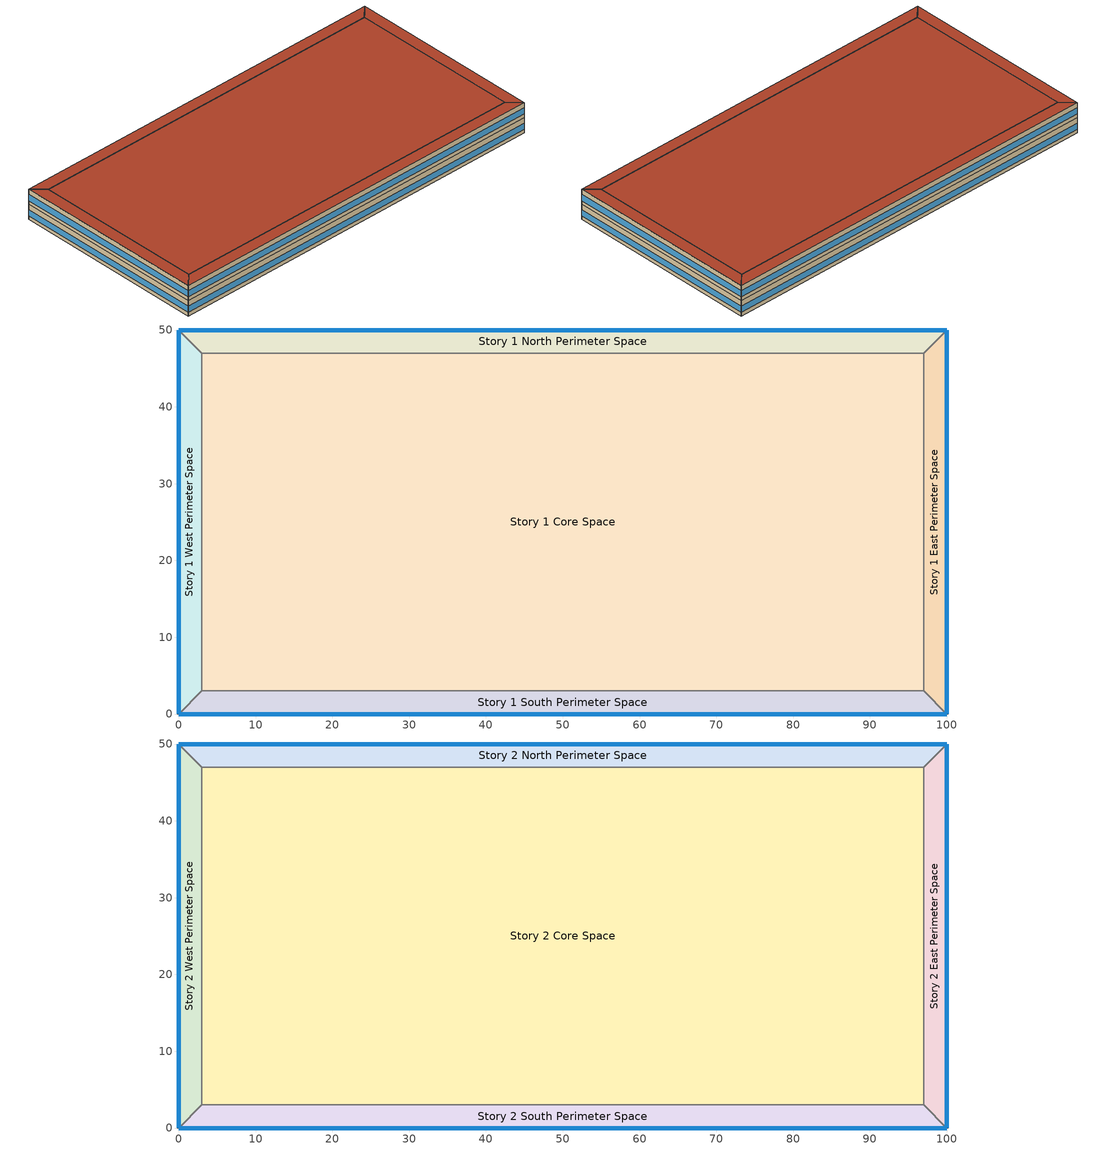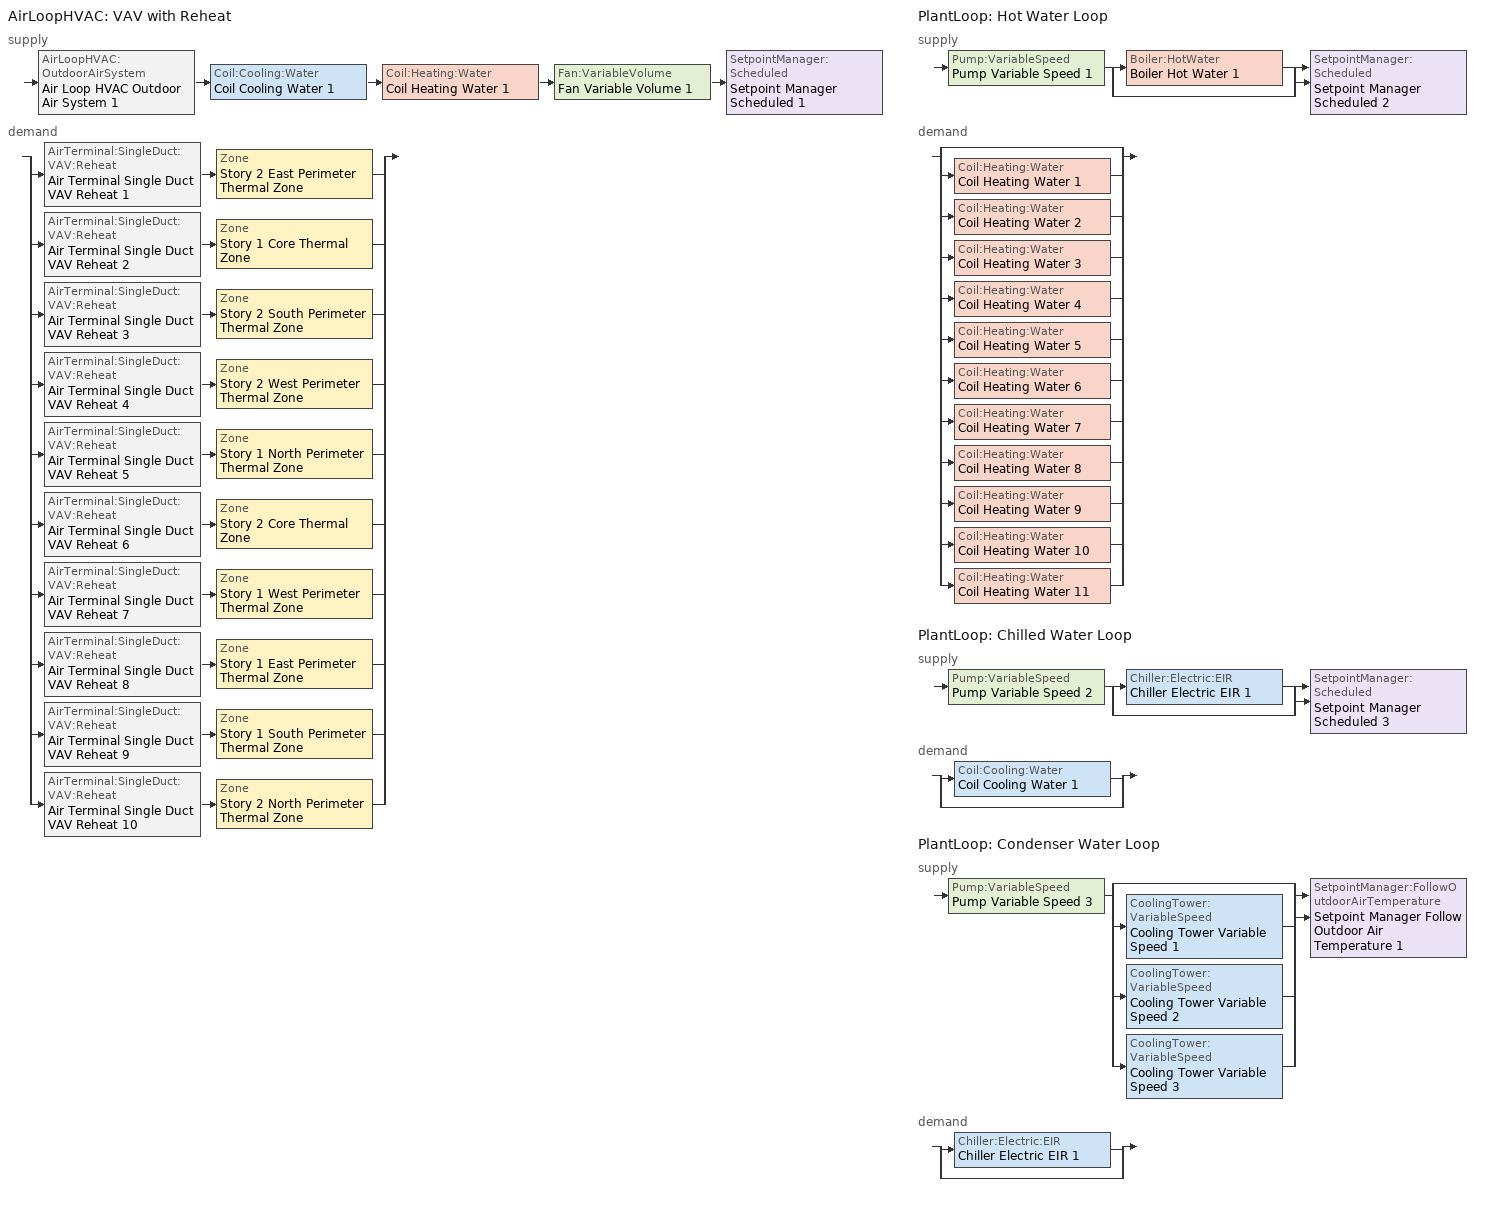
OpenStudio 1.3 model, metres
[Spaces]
Story 1 West Perimeter Space
 floor ground: 0,0 0,50 3,47 3,3 z0
 wall outside: 0,50 0,0 z0:4
 wall to Story 1 North Perimeter Space: 3,47 0,50 z0:4
 wall to Story 1 Core Space: 3,3 3,47 z0:4
 wall to Story 1 South Perimeter Space: 0,0 3,3 z0:4
 window: 0,49.97 0,0.03 z1:2.6
Story 1 North Perimeter Space
 floor ground: 0,50 100,50 97,47 3,47 z0
 wall outside: 100,50 0,50 z0:4
 wall to Story 1 East Perimeter Space: 97,47 100,50 z0:4
 wall to Story 1 Core Space: 3,47 97,47 z0:4
 window: 99.97,50 0.03,50 z1:2.6
Story 1 East Perimeter Space
 floor ground: 100,50 100,0 97,3 97,47 z0
 wall outside: 100,0 100,50 z0:4
 wall to Story 1 South Perimeter Space: 97,3 100,0 z0:4
 wall to Story 1 Core Space: 97,47 97,3 z0:4
 window: 100,0.03 100,49.97 z1:2.6
Story 1 South Perimeter Space
 floor ground: 100,0 0,0 3,3 97,3 z0
 wall outside: 0,0 100,0 z0:4
 wall to Story 1 Core Space: 97,3 3,3 z0:4
 window: 0.03,0 99.97,0 z1:2.6
Story 1 Core Space
 floor ground: 3,3 3,47 97,47 97,3 z0
Story 2 West Perimeter Space
 floor to Story 1 West Perimeter Space: 0,0 0,50 3,47 3,3 z4
 wall outside: 0,50 0,0 z4:8
 wall to Story 2 North Perimeter Space: 3,47 0,50 z4:8
 wall to Story 2 Core Space: 3,3 3,47 z4:8
 wall to Story 2 South Perimeter Space: 0,0 3,3 z4:8
 window: 0,49.97 0,0.03 z5:6.6
 roof outside: 3,3 3,47 0,50 0,0 z8
Story 2 North Perimeter Space
 floor to Story 1 North Perimeter Space: 0,50 100,50 97,47 3,47 z4
 wall outside: 100,50 0,50 z4:8
 wall to Story 2 East Perimeter Space: 97,47 100,50 z4:8
 wall to Story 2 Core Space: 3,47 97,47 z4:8
 window: 99.97,50 0.03,50 z5:6.6
 roof outside: 3,47 97,47 100,50 0,50 z8
Story 2 East Perimeter Space
 floor to Story 1 East Perimeter Space: 100,50 100,0 97,3 97,47 z4
 wall outside: 100,0 100,50 z4:8
 wall to Story 2 South Perimeter Space: 97,3 100,0 z4:8
 wall to Story 2 Core Space: 97,47 97,3 z4:8
 window: 100,0.03 100,49.97 z5:6.6
 roof outside: 97,47 97,3 100,0 100,50 z8
Story 2 South Perimeter Space
 floor to Story 1 South Perimeter Space: 100,0 0,0 3,3 97,3 z4
 wall outside: 0,0 100,0 z4:8
 wall to Story 2 Core Space: 97,3 3,3 z4:8
 window: 0.03,0 99.97,0 z5:6.6
 roof outside: 97,3 3,3 0,0 100,0 z8
Story 2 Core Space
 floor to Story 1 Core Space: 3,3 3,47 97,47 97,3 z4
 roof outside: 97,3 97,47 3,47 3,3 z8
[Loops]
AirLoopHVAC 'VAV with Reheat'
 supply: AirLoopHVAC:OutdoorAirSystem 'Air Loop HVAC Outdoor Air System 1' > Coil:Cooling:Water 'Coil Cooling Water 1' > Coil:Heating:Water 'Coil Heating Water 1' > Fan:VariableVolume 'Fan Variable Volume 1' > SetpointManager:Scheduled 'Setpoint Manager Scheduled 1'
 demand: split
  | AirTerminal:SingleDuct:VAV:Reheat 'Air Terminal Single Duct VAV Reheat 1' > Zone 'Story 2 East Perimeter Thermal Zone'
  | AirTerminal:SingleDuct:VAV:Reheat 'Air Terminal Single Duct VAV Reheat 2' > Zone 'Story 1 Core Thermal Zone'
  | AirTerminal:SingleDuct:VAV:Reheat 'Air Terminal Single Duct VAV Reheat 3' > Zone 'Story 2 South Perimeter Thermal Zone'
  | AirTerminal:SingleDuct:VAV:Reheat 'Air Terminal Single Duct VAV Reheat 4' > Zone 'Story 2 West Perimeter Thermal Zone'
  | AirTerminal:SingleDuct:VAV:Reheat 'Air Terminal Single Duct VAV Reheat 5' > Zone 'Story 1 North Perimeter Thermal Zone'
  | AirTerminal:SingleDuct:VAV:Reheat 'Air Terminal Single Duct VAV Reheat 6' > Zone 'Story 2 Core Thermal Zone'
  | AirTerminal:SingleDuct:VAV:Reheat 'Air Terminal Single Duct VAV Reheat 7' > Zone 'Story 1 West Perimeter Thermal Zone'
  | AirTerminal:SingleDuct:VAV:Reheat 'Air Terminal Single Duct VAV Reheat 8' > Zone 'Story 1 East Perimeter Thermal Zone'
  | AirTerminal:SingleDuct:VAV:Reheat 'Air Terminal Single Duct VAV Reheat 9' > Zone 'Story 1 South Perimeter Thermal Zone'
  | AirTerminal:SingleDuct:VAV:Reheat 'Air Terminal Single Duct VAV Reheat 10' > Zone 'Story 2 North Perimeter Thermal Zone'
PlantLoop 'Hot Water Loop'
 supply: Pump:VariableSpeed 'Pump Variable Speed 1' > split
  | Boiler:HotWater 'Boiler Hot Water 1'
  | bypass
  join > SetpointManager:Scheduled 'Setpoint Manager Scheduled 2'
 demand: split
  | bypass
  | Coil:Heating:Water 'Coil Heating Water 1'
  | Coil:Heating:Water 'Coil Heating Water 2'
  | Coil:Heating:Water 'Coil Heating Water 3'
  | Coil:Heating:Water 'Coil Heating Water 4'
  | Coil:Heating:Water 'Coil Heating Water 5'
  | Coil:Heating:Water 'Coil Heating Water 6'
  | Coil:Heating:Water 'Coil Heating Water 7'
  | Coil:Heating:Water 'Coil Heating Water 8'
  | Coil:Heating:Water 'Coil Heating Water 9'
  | Coil:Heating:Water 'Coil Heating Water 10'
  | Coil:Heating:Water 'Coil Heating Water 11'
PlantLoop 'Chilled Water Loop'
 supply: Pump:VariableSpeed 'Pump Variable Speed 2' > split
  | Chiller:Electric:EIR 'Chiller Electric EIR 1'
  | bypass
  join > SetpointManager:Scheduled 'Setpoint Manager Scheduled 3'
 demand: split
  | Coil:Cooling:Water 'Coil Cooling Water 1'
  | bypass
PlantLoop 'Condenser Water Loop'
 supply: Pump:VariableSpeed 'Pump Variable Speed 3' > split
  | bypass
  | CoolingTower:VariableSpeed 'Cooling Tower Variable Speed 1'
  | CoolingTower:VariableSpeed 'Cooling Tower Variable Speed 2'
  | CoolingTower:VariableSpeed 'Cooling Tower Variable Speed 3'
  join > SetpointManager:FollowOutdoorAirTemperature 'Setpoint Manager Follow Outdoor Air Temperature 1'
 demand: split
  | Chiller:Electric:EIR 'Chiller Electric EIR 1'
  | bypass
[Building]
OS:Building 1: Space Type=Baseline Model Space Type; Default Construction Set=ASHRAE_189.1-2009_ClimateZone 4-5 (mdoff)_ConstSet
[SizingPeriod:DesignDay] Barometric Pressure {Pa}=98934; Sky Clearness=0; Rain Indicator=0; Snow Indicator=0; Day of Month=21; Daylight Saving Time Indicator=0; Dry-Bulb Temperature Range Modifier Type=DefaultMultipliers
Name | Maximum Dry-Bulb Temperature {C} | Daily Dry-Bulb Temperature Range {deltaC} | Humidity Indicating Conditions at Maximum Dry-Bulb {BasedOnField A3} | Wind Speed {m/s} | Wind Direction {deg} | Month | Day Type | Humidity Indicating Type | Solar Model Indicator | ASHRAE Taub | ASHRAE Taud
Chicago Ohare Intl Ap Ann Htg Wind 99.6% Condns WS=>MCDB | -3.5 | 0 | -3.5 | 12.4 | 270 | 1 | WinterDesignDay | Wetbulb | ASHRAEClearSky
Chicago Ohare Intl Ap Ann Htg 99.6% Condns DB | -20 | 0 | -20 | 4.9 | 270 | 1 | WinterDesignDay | Wetbulb | ASHRAEClearSky
Chicago Ohare Intl Ap Ann Clg .4% Condns Enth=>MDB | 31.4 | 10.5 | 79200 | 5.2 | 230 | 7 | SummerDesignDay | Enthalpy | ASHRAETau | 0.455 | 2.05
Chicago Ohare Intl Ap Ann Clg .4% Condns WB=>MDB | 31.2 | 10.5 | 25.5 | 5.2 | 230 | 7 | SummerDesignDay | Wetbulb | ASHRAETau | 0.455 | 2.05
Chicago Ohare Intl Ap Ann Clg .4% Condns DB=>MWB | 33.3 | 10.5 | 23.7 | 5.2 | 230 | 7 | SummerDesignDay | Wetbulb | ASHRAETau | 0.455 | 2.05
Chicago Ohare Intl Ap Ann Clg .4% Condns DP=>MDB | 28.9 | 10.5 | 23.8 | 5.2 | 230 | 7 | SummerDesignDay | Dewpoint | ASHRAETau | 0.455 | 2.05
Chicago Ohare Intl Ap Ann Hum_n 99.6% Condns DP=>MCDB | -19.2 | 0 | -25.7 | 4.9 | 270 | 1 | WinterDesignDay | Dewpoint | ASHRAEClearSky
[Material]
Name | Roughness | Thickness | Conductivity | Density | Specific Heat | Thermal Absorptance | Solar Absorptance | Visible Absorptance
000_F08 Metal surface | Smooth | 0.0008 | 45.28 | 7824 | 500
000_F16 Acoustic tile | MediumSmooth | 0.0191 | 0.06 | 368 | 590
000_G01a 19mm gypsum board | MediumSmooth | 0.019 | 0.16 | 800 | 1090
000_G05 25mm wood | MediumSmooth | 0.0254 | 0.15 | 608 | 1630
000_I01 25mm insulation board | MediumRough | 0.0254 | 0.03 | 43 | 1210
000_M11 100mm lightweight concrete | MediumRough | 0.1016 | 0.53 | 1280 | 840
1/2IN Gypsum | Smooth | 0.0127 | 0.16 | 784.9 | 830 | 0.9 | 0.92 | 0.92
MAT-CC05 4 HW CONCRETE | Rough | 0.1016 | 1.311 | 2240 | 836.8 | 0.9 | 0.7 | 0.7
Metal Decking | MediumSmooth | 0.0015 | 45.006 | 7680 | 418.4 | 0.9 | 0.7 | 0.3
Roof Insulation [21] | MediumRough | 0.2105 | 0.049 | 265 | 836.8 | 0.9 | 0.7 | 0.7
Roof Membrane | VeryRough | 0.0095 | 0.16 | 1121.29 | 1460 | 0.9 | 0.7 | 0.7
Wall Insulation [39] | MediumRough | 0.1184 | 0.045 | 265 | 836.8 | 0.9 | 0.7 | 0.7
[Material:AirGap]
Name | Thermal Resistance
000_F04 Wall air space resistance | 0.15
000_F05 Ceiling air space resistance | 0.18
[Material:NoMass] Thermal Absorptance=0.9; Solar Absorptance=0.7
Name | Roughness | Thermal Resistance | Visible Absorptance
CP02 CARPET PAD | VeryRough | 0.2165 | 0.8
MAT-SHEATH | Rough | 0.3626 | 0.7
[WindowMaterial:Gas]
000_Air 13mm: Gas Type=Air; Thickness=0.0127
[WindowMaterial:Glazing] Optical Data Type=SpectralAverage; Thickness=0.003; Infrared Transmittance at Normal Incidence=0
Name | Solar Transmittance at Normal Incidence | Front Side Solar Reflectance at Normal Incidence | Back Side Solar Reflectance at Normal Incidence | Visible Transmittance at Normal Incidence | Front Side Visible Reflectance at Normal Incidence | Back Side Visible Reflectance at Normal Incidence | Front Side Infrared Hemispherical Emissivity | Back Side Infrared Hemispherical Emissivity | Conductivity | Dirt Correction Factor for Solar and Visible Transmittance | Solar Diffusing
000_Clear 3mm | 0.837 | 0.075 | 0.075 | 0.898 | 0.081 | 0.081 | 0.84 | 0.84 | 0.9
Theoretical Glass [207] | 0.3311 | 0.6189 | 0.6189 | 0.44 | 0.51 | 0.51 | 0.9 | 0.9 | 0.0133 | 1 | No
[Construction]
000_ExtSlabCarpet_4in_ClimateZone 1-8: MAT-CC05 4 HW CONCRETE, CP02 CARPET PAD
000_Exterior Door: 000_F08 Metal surface, 000_I01 25mm insulation board
000_Exterior Window: 000_Clear 3mm, 000_Air 13mm, 000_Clear 3mm
000_Interior Ceiling: 000_M11 100mm lightweight concrete, 000_F05 Ceiling air space resistance, 000_F16 Acoustic tile
000_Interior Door; 000_Interior Partition: 000_G05 25mm wood
000_Interior Floor: 000_F16 Acoustic tile, 000_F05 Ceiling air space resistance, 000_M11 100mm lightweight concrete
000_Interior Wall: 000_G01a 19mm gypsum board, 000_F04 Wall air space resistance, 000_G01a 19mm gypsum board
000_Interior Window: 000_Clear 3mm
ASHRAE_189.1-2009_ExtRoof_IEAD_ClimateZone 2-5: Roof Membrane, Roof Insulation [21], Metal Decking
ASHRAE_189.1-2009_ExtWall_SteelFrame_ClimateZone 4-8: MAT-SHEATH, Wall Insulation [39], 1/2IN Gypsum
ASHRAE_189.1-2009_ExtWindow_ClimateZone 4-5: Theoretical Glass [207]
[DefaultConstructionSet]
ASHRAE_189.1-2009_ClimateZone 4-5 (mdoff)_ConstSet: Default Exterior Surface Constructions=ASHRAE_189.1-2009_ClimateZone 4-5 (mdoff)_Exterior_DefSurfCons; Default Interior Surface Constructions=000_Interior_DefSurfCons; Default Ground Contact Surface Constructions=000_Ground_DefSurfCons; Default Exterior SubSurface Constructions=ASHRAE_189.1-2009_ClimateZone 4-5 (mdoff)_Exterior_DefSubCons; Default Interior SubSurface Constructions=000_Interior_DefSubCons; Interior Partition Construction=000_Interior Partition
[DefaultSubSurfaceConstructions] Glass Door Construction=000_Exterior Window; Skylight Construction=000_Exterior Window; Tubular Daylight Dome Construction=000_Interior Window; Tubular Daylight Diffuser Construction=000_Interior Window
Name | Fixed Window Construction | Operable Window Construction | Door Construction
000_Interior_DefSubCons | 000_Interior Window | 000_Interior Window | 000_Interior Door
ASHRAE_189.1-2009_ClimateZone 4-5 (mdoff)_Exterior_DefSubCons | ASHRAE_189.1-2009_ExtWindow_ClimateZone 4-5 | ASHRAE_189.1-2009_ExtWindow_ClimateZone 4-5 | 000_Exterior Door
[DefaultSurfaceConstructions]
Name | Floor Construction | Wall Construction | Roof Ceiling Construction
000_Ground_DefSurfCons | 000_ExtSlabCarpet_4in_ClimateZone 1-8 | 000_ExtSlabCarpet_4in_ClimateZone 1-8 | 000_ExtSlabCarpet_4in_ClimateZone 1-8
000_Interior_DefSurfCons | 000_Interior Floor | 000_Interior Wall | 000_Interior Ceiling
ASHRAE_189.1-2009_ClimateZone 4-5 (mdoff)_Exterior_DefSurfCons | 000_ExtSlabCarpet_4in_ClimateZone 1-8 | ASHRAE_189.1-2009_ExtWall_SteelFrame_ClimateZone 4-8 | ASHRAE_189.1-2009_ExtRoof_IEAD_ClimateZone 2-5
[BuildingStory] Nominal Floor to Floor Height {m}=4
Name | Nominal Z Coordinate {m}
Story 1 | 0
Story 2 | 4
[Space]
Name | Building Story | Thermal Zone
Story 1 West Perimeter Space | Story 1 | Story 1 West Perimeter Thermal Zone
Story 1 North Perimeter Space | Story 1 | Story 1 North Perimeter Thermal Zone
Story 1 East Perimeter Space | Story 1 | Story 1 East Perimeter Thermal Zone
Story 1 South Perimeter Space | Story 1 | Story 1 South Perimeter Thermal Zone
Story 1 Core Space | Story 1 | Story 1 Core Thermal Zone
Story 2 West Perimeter Space | Story 2 | Story 2 West Perimeter Thermal Zone
Story 2 North Perimeter Space | Story 2 | Story 2 North Perimeter Thermal Zone
Story 2 East Perimeter Space | Story 2 | Story 2 East Perimeter Thermal Zone
Story 2 South Perimeter Space | Story 2 | Story 2 South Perimeter Thermal Zone
Story 2 Core Space | Story 2 | Story 2 Core Thermal Zone
[ThermalZone] Use Ideal Air Loads=No
Name | Thermostat
Story 2 West Perimeter Thermal Zone | Thermostat Setpoint Dual Setpoint 4
Story 1 West Perimeter Thermal Zone | Thermostat Setpoint Dual Setpoint 7
Story 1 North Perimeter Thermal Zone | Thermostat Setpoint Dual Setpoint 5
Story 2 North Perimeter Thermal Zone | Thermostat Setpoint Dual Setpoint 10
Story 1 Core Thermal Zone | Thermostat Setpoint Dual Setpoint 2
Story 2 South Perimeter Thermal Zone | Thermostat Setpoint Dual Setpoint 3
Story 1 South Perimeter Thermal Zone | Thermostat Setpoint Dual Setpoint 9
Story 2 East Perimeter Thermal Zone | Thermostat Setpoint Dual Setpoint 1
Story 2 Core Thermal Zone | Thermostat Setpoint Dual Setpoint 6
Story 1 East Perimeter Thermal Zone | Thermostat Setpoint Dual Setpoint 8
[Sizing:Zone] Zone Cooling Design Supply Air Temperature {C}=14; Zone Heating Design Supply Air Temperature {C}=40; Zone Cooling Design Supply Air Humidity Ratio {kg-H2O/kg-air}=0.0085; Zone Heating Design Supply Air Humidity Ratio {kg-H2O/kg-air}=0.008; Cooling Design Air Flow Method=DesignDay; Heating Design Air Flow Method=DesignDay
Story 2 West Perimeter Thermal Zone; Story 1 West Perimeter Thermal Zone; Story 1 North Perimeter Thermal Zone; Story 2 North Perimeter Thermal Zone; Story 1 Core Thermal Zone; Story 2 South Perimeter Thermal Zone; Story 1 South Perimeter Thermal Zone; Story 2 East Perimeter Thermal Zone; Story 2 Core Thermal Zone; Story 1 East Perimeter Thermal Zone
[Zone equipment]
Story 2 West Perimeter Thermal Zone: Air Terminal Single Duct VAV Reheat 4
Story 1 West Perimeter Thermal Zone: Air Terminal Single Duct VAV Reheat 7
Story 1 North Perimeter Thermal Zone: Air Terminal Single Duct VAV Reheat 5
Story 2 North Perimeter Thermal Zone: Air Terminal Single Duct VAV Reheat 10
Story 1 Core Thermal Zone: Air Terminal Single Duct VAV Reheat 2
Story 2 South Perimeter Thermal Zone: Air Terminal Single Duct VAV Reheat 3
Story 1 South Perimeter Thermal Zone: Air Terminal Single Duct VAV Reheat 9
Story 2 East Perimeter Thermal Zone: Air Terminal Single Duct VAV Reheat 1
Story 2 Core Thermal Zone: Air Terminal Single Duct VAV Reheat 6
Story 1 East Perimeter Thermal Zone: Air Terminal Single Duct VAV Reheat 8
[AirLoopHVAC]
VAV with Reheat: Design Supply Air Flow Rate {m3/s}=AutoSize
[AvailabilityManager:Scheduled]
Availability Manager Scheduled 1: Schedule=Always On Discrete
[Sizing:System]
VAV with Reheat: Type of Load to Size On=Sensible; Design Outdoor Air Flow Rate {m3/s}=Autosize; Minimum System Air Flow Ratio=0.3; Preheat Design Temperature {C}=7; Preheat Design Humidity Ratio {kg-H2O/kg-Air}=0.008; Precool Design Temperature {C}=12.8; Precool Design Humidity Ratio {kg-H2O/kg-Air}=0.008; Central Cooling Design Supply Air Temperature {C}=12.8; Central Heating Design Supply Air Temperature {C}=12.8; Sizing Option=NonCoincident; 100% Outdoor Air in Cooling=Yes; 100% Outdoor Air in Heating=Yes; Central Cooling Design Supply Air Humidity Ratio {kg-H2O/kg-Air}=0.0085; Central Heating Design Supply Air Humidity Ratio {kg-H2O/kg-Air}=0.008; Cooling Design Air Flow Method=DesignDay; Cooling Design Air Flow Rate {m3/s}=0; Heating Design Air Flow Method=DesignDay; Heating Design Air Flow Rate {m3/s}=0; System Outdoor Air Method=ZoneSum
[Fan:VariableVolume]
Fan Variable Volume 1: Availability Schedule=Always On Discrete; Fan Efficiency=0.6045; Pressure Rise {Pa}=500; Maximum Flow Rate {m3/s}=Autosize; Fan Power Minimum Flow Rate Input Method=FixedFlowRate; Fan Power Minimum Flow Fraction=0; Fan Power Minimum Air Flow Rate {m3/s}=0; Motor Efficiency=0.93; Motor In Airstream Fraction=1; Fan Power Coefficient 1=0.0407599; Fan Power Coefficient 2=0.088045; Fan Power Coefficient 3=-0.0729261; Fan Power Coefficient 4=0.94374; Fan Power Coefficient 5=0
[Coil:Heating:Water] Availability Schedule=Always On Discrete
Coil Heating Water 1; Coil Heating Water 2; Coil Heating Water 3; Coil Heating Water 4; Coil Heating Water 5; Coil Heating Water 6; Coil Heating Water 7; Coil Heating Water 8; Coil Heating Water 9; Coil Heating Water 10; Coil Heating Water 11
[Coil:Cooling:Water]
Coil Cooling Water 1: Availability Schedule=Always On Discrete
[SetpointManager:Scheduled] Control Variable=Temperature
Name | Schedule
Setpoint Manager Scheduled 1 | Deck_Temperature
Setpoint Manager Scheduled 2 | Hot_Water_Temperature
Setpoint Manager Scheduled 3 | Chilled_Water_Temperature
[Controller:OutdoorAir]
Controller Outdoor Air 1: Minimum Outdoor Air Flow Rate {m3/s}=Autosize; Maximum Outdoor Air Flow Rate {m3/s}=Autosize; Economizer Control Type=NoEconomizer; Economizer Control Action Type=ModulateFlow; Economizer Maximum Limit Dry-Bulb Temperature {C}=28; Economizer Maximum Limit Enthalpy {J/kg}=64000; Economizer Minimum Limit Dry-Bulb Temperature {C}=-100; Lockout Type=NoLockout; Minimum Limit Type=FixedMinimum; Controller Mechanical Ventilation=Controller Mechanical Ventilation 1; High Humidity Control=No; Heat Recovery Bypass Control Type=BypassWhenOAFlowGreaterThanMinimum
[Controller:MechanicalVentilation]
Controller Mechanical Ventilation 1: Availability Schedule=Always On Discrete; System Outdoor Air Method=ZoneSum
[AirLoopHVAC:OutdoorAirSystem]
Air Loop HVAC Outdoor Air System 1: Controller=Controller Outdoor Air 1
[PlantLoop] Plant Loop Volume {m3}=Autocalculate
Name | Fluid Type
Hot Water Loop | Water
Chilled Water Loop; Condenser Water Loop
[Sizing:Plant]
Name | Loop Type | Design Loop Exit Temperature {C} | Loop Design Temperature Difference {deltaC}
Hot Water Loop | Heating | 82 | 11
Chilled Water Loop | Cooling | 7.22 | 6.67
Condenser Water Loop | Condenser | 29.4 | 5.6
[Pump:VariableSpeed] Pump Control Type=Intermittent
Pump Variable Speed 1; Pump Variable Speed 2; Pump Variable Speed 3
[Boiler:HotWater]
Boiler Hot Water 1: Efficiency Curve Temperature Evaluation Variable=LeavingBoiler; Normalized Boiler Efficiency Curve=Boiler Efficiency; Water Outlet Upper Temperature Limit {C}=99; Boiler Flow Mode=ConstantFlow; Parasitic Electric Load {W}=0; Sizing Factor=1
[Controller:WaterCoil]
Name | Action
Controller Water Coil 1 | Normal
Controller Water Coil 2 | Reverse
[Chiller:Electric:EIR]
Chiller Electric EIR 1: Reference Capacity {W}=Autosize; Reference COP {W/W}=5.5; Cooling Capacity Function of Temperature Curve=Curve Biquadratic 1; Electric Input to Cooling Output Ratio Function of Temperature Curve=Curve Biquadratic 2; Electric Input to Cooling Output Ratio Function of Part Load Ratio Curve=Curve Quadratic 1; Design Heat Recovery Water Flow Rate {m3/s}=0; Sizing Factor=1; Basin Heater Capacity {W/K}=0; Basin Heater Setpoint Temperature {C}=10
[AirTerminal:SingleDuct:VAV:Reheat] Availability Schedule=Always On Discrete; Maximum Air Flow Rate {m3/s}=Autocalculate; Zone Minimum Air Flow Input Method=Constant; Constant Minimum Air Flow Fraction=0.3; Fixed Minimum Air Flow Rate {m3/s}=0; Maximum Hot Water or Steam Flow Rate {m3/s}=Autocalculate; Minimum Hot Water or Steam Flow Rate {m3/s}=0; Convergence Tolerance=0.001; Damper Heating Action=Normal; Maximum Flow per Zone Floor Area During Reheat {m3/s-m2}=Autocalculate; Maximum Flow Fraction During Reheat=Autocalculate; Maximum Reheat Air Temperature {C}=35
Name | Reheat Coil
Air Terminal Single Duct VAV Reheat 1 | Coil Heating Water 2
Air Terminal Single Duct VAV Reheat 2 | Coil Heating Water 3
Air Terminal Single Duct VAV Reheat 3 | Coil Heating Water 4
Air Terminal Single Duct VAV Reheat 4 | Coil Heating Water 5
Air Terminal Single Duct VAV Reheat 5 | Coil Heating Water 6
Air Terminal Single Duct VAV Reheat 6 | Coil Heating Water 7
Air Terminal Single Duct VAV Reheat 7 | Coil Heating Water 8
Air Terminal Single Duct VAV Reheat 8 | Coil Heating Water 9
Air Terminal Single Duct VAV Reheat 9 | Coil Heating Water 10
Air Terminal Single Duct VAV Reheat 10 | Coil Heating Water 11
[SetpointManager:FollowOutdoorAirTemperature]
Setpoint Manager Follow Outdoor Air Temperature 1: Control Variable=Temperature; Reference Temperature Type=OutdoorAirWetBulb; Offset Temperature Difference {deltaC}=1.5; Maximum Setpoint Temperature {C}=80; Minimum Setpoint Temperature {C}=6
[CoolingTower:VariableSpeed] Design Inlet Air Wet-Bulb Temperature {C}=25.5556; Design Water Flow Rate {m3/s}=autosize; Design Air Flow Rate {m3/s}=autosize; Design Fan Power {W}=autosize; Minimum Air Flow Rate Ratio=0.2; Fraction of Tower Capacity in Free Convection Regime=0.125; Evaporation Loss Mode=SaturatedExit; Evaporation Loss Factor {percent/K}=0.2; Blowdown Calculation Mode=ConcentrationRatio; Sizing Factor=0.33
Name | Model Type | Design Approach Temperature {deltaC} | Design Range Temperature {deltaC} | Fan Power Ratio Function of Air Flow Rate Ratio Curve | Basin Heater Capacity {W/K} | Basin Heater Setpoint Temperature {C} | Drift Loss Percent {percent} | Blowdown Concentration Ratio | Model Coefficient
Cooling Tower Variable Speed 1 | CoolToolsCrossFlow | 3.8889 | 5.5556 | Cooling Tower Variable Speed 1 Fan Power Ratio Curve | 0 | 2 | 0.008 | 3
Cooling Tower Variable Speed 2 | CoolToolsUserDefined | 3.8889 | 5.5556 | Cooling Tower Variable Speed 2 Fan Power Ratio Curve | 450 | 4.5 | 0.05 | 4 | Cooling Tower Performance Cool Tools 1
Cooling Tower Variable Speed 3 | YorkCalcUserDefined | 8.9 | 2.6 | Cooling Tower Variable Speed 3 Fan Power Ratio Curve | 450 | 4.5 | 0.05 | 4 | Cooling Tower Performance York Calc 1
[CoolingTowerPerformance:CoolTools]
Cooling Tower Performance Cool Tools 1: Minimum Inlet Air Wet-Bulb Temperature {C}=-1; Maximum Inlet Air Wet-Bulb Temperature {C}=26.6667; Minimum Range Temperature {deltaC}=1.1111; Maximum Range Temperature {deltaC}=11.1111; Minimum Approach Temperature {deltaC}=1.1111; Maximum Approach Temperature {deltaC}=11.1111; Minimum Water Flow Rate Ratio=0.75; Maximum Water Flow Rate Ratio=1.25; Coefficient 1=0.520497; Coefficient 2=-10.617; Coefficient 3=10.7293; Coefficient 4=-2.74988; Coefficient 5=4.7363; Coefficient 6=-8.2576; Coefficient 7=1.57641; Coefficient 8=6.5112; Coefficient 9=1.50434; Coefficient 10=-3.28885; Coefficient 11=0.0257786; Coefficient 12=0.182464; Coefficient 13=-0.0818947; Coefficient 14=-0.21501; Coefficient 15=0.0186741; Coefficient 16=0.0536824; Coefficient 17=-0.00270969; Coefficient 18=0.00112277; Coefficient 19=-0.00127758; Coefficient 20=7.60421e-05; Coefficient 21=1.436; Coefficient 22=-0.51987; Coefficient 23=0.11734; Coefficient 24=1.50493; Coefficient 25=-0.135899; Coefficient 26=-0.152578; Coefficient 27=-0.0533844; Coefficient 28=0.00493295; Coefficient 29=-0.0079626; Coefficient 30=0.00022262; Coefficient 31=-0.0543952; Coefficient 32=0.00474267; Coefficient 33=-0.0185855; Coefficient 34=0.00115668; Coefficient 35=0.000807371
[CoolingTowerPerformance:YorkCalc]
Cooling Tower Performance York Calc 1: Minimum Inlet Air Wet-Bulb Temperature {C}=-34.4; Maximum Inlet Air Wet-Bulb Temperature {C}=26.6667; Minimum Range Temperature {deltaC}=1.1111; Maximum Range Temperature {deltaC}=22.2222; Minimum Approach Temperature {deltaC}=1.1111; Maximum Approach Temperature {deltaC}=40; Minimum Water Flow Rate Ratio=0.5; Maximum Water Flow Rate Ratio=4; Maximum Liquid to Gas Ratio=8; Coefficient 1=-0.359741; Coefficient 2=-0.0550536; Coefficient 3=0.00238504; Coefficient 4=0.173927; Coefficient 5=-0.0248474; Coefficient 6=0.000484302; Coefficient 7=-0.00558985; Coefficient 8=0.000577008; Coefficient 9=-1.34243e-05; Coefficient 10=2.84766; Coefficient 11=-0.121765; Coefficient 12=0.00145992; Coefficient 13=1.68043; Coefficient 14=-0.0166921; Coefficient 15=-0.000719053; Coefficient 16=-0.0254852; Coefficient 17=4.87492e-05; Coefficient 18=2.71923e-05; Coefficient 19=-0.0653766; Coefficient 20=-0.00227817; Coefficient 21=0.000250025; Coefficient 22=-0.0910565; Coefficient 23=0.00318176; Coefficient 24=3.86218e-05; Coefficient 25=-0.00342854; Coefficient 26=8.5659e-06; Coefficient 27=-1.51682e-06
[ThermostatSetpoint:DualSetpoint] Heating Setpoint Temperature Schedule=Heating Sch; Cooling Setpoint Temperature Schedule=Cooling Sch
Thermostat Setpoint Dual Setpoint 1; Thermostat Setpoint Dual Setpoint 2; Thermostat Setpoint Dual Setpoint 3; Thermostat Setpoint Dual Setpoint 4; Thermostat Setpoint Dual Setpoint 5; Thermostat Setpoint Dual Setpoint 6; Thermostat Setpoint Dual Setpoint 7; Thermostat Setpoint Dual Setpoint 8; Thermostat Setpoint Dual Setpoint 9; Thermostat Setpoint Dual Setpoint 10
[SpaceType]
Baseline Model Space Type: Default Schedule Set=Baseline Model Schedule Set; Design Specification Outdoor Air Object=Baseline Model OA
[DefaultScheduleSet]
Baseline Model Schedule Set: Number of People Schedule=Baseline Model People Lights and Equipment Schedule; People Activity Level Schedule=Baseline Model People Activity Schedule; Lighting Schedule=Baseline Model People Lights and Equipment Schedule; Electric Equipment Schedule=Baseline Model People Lights and Equipment Schedule; Infiltration Schedule=Baseline Model Infiltration Schedule
[DesignSpecification:OutdoorAir]
Baseline Model OA: Outdoor Air Method=Sum; Outdoor Air Flow per Person {m3/s-person}=0.00943895
[SpaceInfiltration:DesignFlowRate]
Baseline Model Infiltration: Space or SpaceType=Baseline Model Space Type; Design Flow Rate Calculation Method=Flow/ExteriorArea; Flow per Exterior Surface Area {m3/s-m2}=0.0003048
[People:Definition]
Baseline Model People Definition: Number of People Calculation Method=People/Area; People per Space Floor Area {person/m2}=0.0538196; Fraction Radiant=0.3
[People]
Baseline Model People: People Definition=Baseline Model People Definition; Space or SpaceType=Baseline Model Space Type
[Lights:Definition]
Baseline Model Lights Definition: Design Level Calculation Method=Watts/Area; Watts per Space Floor Area {W/m2}=10.7639
[Lights]
Baseline Model Lights: Lights Definition=Baseline Model Lights Definition; Space or SpaceType=Baseline Model Space Type
[ElectricEquipment:Definition]
Baseline Model Electric Equipment Definition: Design Level Calculation Method=Watts/Area; Watts per Space Floor Area {W/m2}=10.7639
[ElectricEquipment]
Baseline Model Electric Equipment: Electric Equipment Definition=Baseline Model Electric Equipment Definition; Space or SpaceType=Baseline Model Space Type
[Schedule:Constant]
Always On Discrete: Value=1
[Schedule:Ruleset]
Name | Default Day Schedule | Summer Design Day Schedule | Winter Design Day Schedule
Deck_Temperature | Deck_Temperature_Default | Deck_Temperature_Summer_Design_Day | Deck_Temperature_Winter_Design_Day
Hot_Water_Temperature | Hot_Water_Temperature_Default | Hot_Water_Temperature_Summer_Design_Day | Hot_Water_Temperature_Winter_Design_Day
Chilled_Water_Temperature | Chilled_Water_Temperature_Default | Chilled_Water_Temperature_Summer_Design_Day | Chilled_Water_Temperature_Winter_Design_Day
Cooling Sch | Cooling Sch Default
Heating Sch | Heating Sch Default
Baseline Model Infiltration Schedule | Baseline Model Infiltration Schedule Schedule All Days | Baseline Model Infiltration Schedule Summer Design Day | Baseline Model Infiltration Schedule Winter Design Day
Baseline Model People Lights and Equipment Schedule | Baseline Model People Lights and Equipment Schedule Schedule Week Day | Baseline Model People Lights and Equipment Schedule Summer Design Day | Baseline Model People Lights and Equipment Schedule Winter Design Day
Baseline Model People Activity Schedule | Baseline Model People Activity Schedule Default
[Schedule:Day]
Deck_Temperature_Default; Deck_Temperature_Summer_Design_Day; Deck_Temperature_Winter_Design_Day: 24, 0, 12.8
Hot_Water_Temperature_Default; Hot_Water_Temperature_Summer_Design_Day; Hot_Water_Temperature_Winter_Design_Day: 24, 0, 67
Chilled_Water_Temperature_Default; Chilled_Water_Temperature_Summer_Design_Day; Chilled_Water_Temperature_Winter_Design_Day: 24, 0, 6.7
Cooling Sch Default: 24, 0, 28
Heating Sch Default: 24, 0, 24
Baseline Model Infiltration Schedule Schedule All Days: 6, 0, 1, 22, 0, 0.25, 24, 0, 1
Baseline Model Infiltration Schedule Winter Design Day; Baseline Model Infiltration Schedule Summer Design Day; Baseline Model People Lights and Equipment Schedule Summer Design Day: 24, 0, 1
Baseline Model People Lights and Equipment Schedule Schedule Week Day: 6, 0, 0, 7, 0, 0.1, 8, 0, 0.2, 12, 0, 0.95, 13, 0, 0.5, 17, 0, 0.95, 18, 0, 0.7, 20, 0, 0.4, 22, 0, 0.1, 24, 0, 0.05
Baseline Model People Lights and Equipment Schedule Winter Design Day; Baseline Model People Lights and Equipment Schedule Schedule Sunday: 24, 0, 0
Baseline Model People Lights and Equipment Schedule Saturday: 6, 0, 0, 8, 0, 0.1, 14, 0, 0.5, 17, 0, 0.1, 24, 0, 0
Baseline Model People Activity Schedule Default: 24, 0, 120
[Curve:Biquadratic]
Name | Coefficient1 Constant | Coefficient2 x | Coefficient3 x**2 | Coefficient4 y | Coefficient5 y**2 | Coefficient6 x*y | Minimum Value of x {BasedOnField A2} | Maximum Value of x {BasedOnField A2} | Minimum Value of y {BasedOnField A3} | Maximum Value of y {BasedOnField A3} | Input Unit Type for X | Input Unit Type for Y | Output Unit Type
Boiler Efficiency | 1 | 0 | 0 | 0 | 0 | 0 | 0 | 1 | 0 | 1 | Dimensionless | Dimensionless | Dimensionless
Curve Biquadratic 1 | 1.02152 | 0.0370359 | 0.000233248 | -0.00389405 | -6.52536e-05 | -0.000268045 | 5 | 10 | 24 | 35
Curve Biquadratic 2 | 0.701769 | -0.00452016 | 0.00053311 | -0.00549821 | 0.000544579 | -0.000729032 | 5 | 10 | 24 | 35
[Curve:Quadratic]
Curve Quadratic 1: Coefficient1 Constant=0.0636912; Coefficient2 x=0.584888; Coefficient3 x**2=0.352803; Minimum Value of x {BasedOnField A2}=0; Maximum Value of x {BasedOnField A2}=1
[Curve:Cubic] Coefficient1 Constant=-0.0093; Coefficient2 x=0.0512; Coefficient3 x**2=-0.0838; Coefficient4 x**3=1.0419; Minimum Value of x {BasedOnField A2}=0.15; Maximum Value of x {BasedOnField A2}=1
Cooling Tower Variable Speed 1 Fan Power Ratio Curve; Cooling Tower Variable Speed 2 Fan Power Ratio Curve; Cooling Tower Variable Speed 3 Fan Power Ratio Curve
[Schedule:Rule] Schedule Ruleset=Baseline Model People Lights and Equipment Schedule
Name | Rule Order | Day Schedule | Apply Saturday | Apply Sunday
Baseline Model People Lights and Equipment Schedule Saturday Rule | 1 | Baseline Model People Lights and Equipment Schedule Saturday | Yes
Baseline Model People Lights and Equipment Schedule Sunday Rule | 0 | Baseline Model People Lights and Equipment Schedule Schedule Sunday |  | Yes
